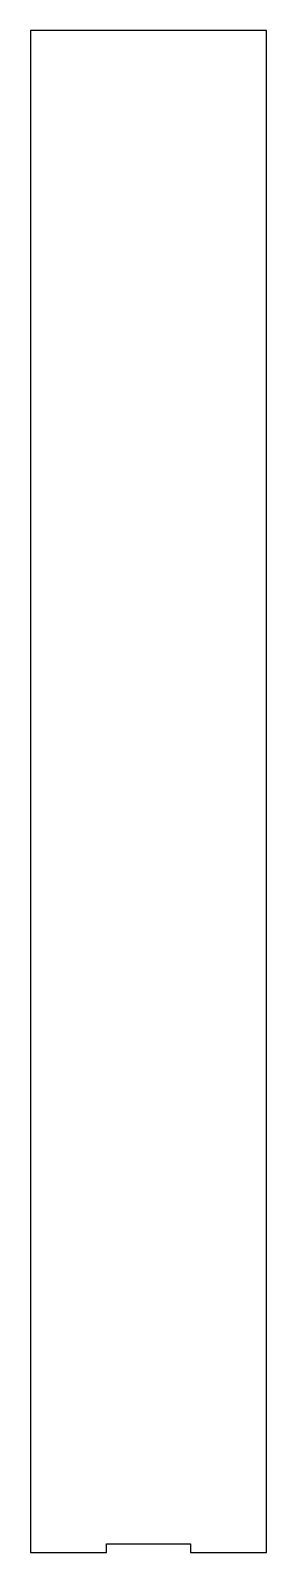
# Model space of a CAD drawing. Header units: millimetres. Extents: x 73 to 373, y -858 to 1073.
import ezdxf

# ---------------------------------------------------------------- set-up
doc = ezdxf.new("R2010")
doc.units = ezdxf.units.MM

msp = doc.modelspace()

# ---------------------------------------------------------------- linework, layer by layer
at = {"color": 7, "linetype": 'Continuous', "lineweight": 25}
for p, q in [((73, 1073.5), (73, -857.5)), ((373, 1073.5), (73, 1073.5)), ((373, -857.5), (373, 1073.5)), ((169.8, -846.5), (276.3, -846.5)), ((169.8, -857.5), (169.8, -846.5)), ((276.3, -846.5), (276.3, -857.5)), ((73, -857.5), (169.8, -857.5)), ((276.3, -857.5), (373, -857.5))]:
    msp.add_line(p, q, dxfattribs=at)

doc.saveas('drawing.dxf')
